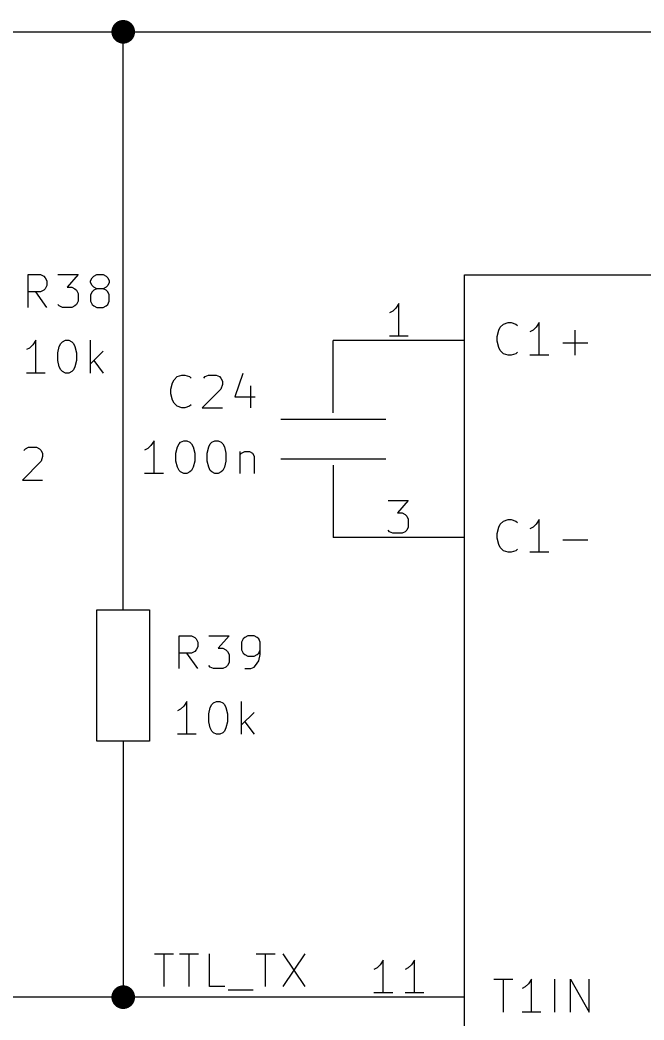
# Model space of a CAD drawing. Extents: x 0.4 to 16.1, y -11.3 to -0.4.
# Drawn here: x 7.383 to 8.333, y -9.835 to -8.312 of the extents above; entities that cross this region are included whole.
import ezdxf

# ---------------------------------------------------------------- set-up
doc = ezdxf.new("R2010")
doc.units = 0
doc.header["$MEASUREMENT"] = 0
for name, color, linetype in [('BLACK', 7, 'CONTINUOUS'), ('BROWN2', 54, 'CONTINUOUS'), ('CYAN2', 4, 'CONTINUOUS'), ('GREEN2', 3, 'CONTINUOUS'), ('LYELLOW', 51, 'CONTINUOUS'), ('RED2', 1, 'CONTINUOUS')]:
    doc.layers.add(name, color=color, linetype=linetype)

msp = doc.modelspace()

# ---------------------------------------------------------------- linework, layer by layer
at = {"layer": 'BLACK', "linetype": 'CONTINUOUS'}
for p, q in [((7.58789, -9.73387), (7.61646, -9.73387)), ((7.60217, -9.78387), (7.60217, -9.73387)), ((7.62598, -9.73387), (7.65455, -9.73387)), ((7.64027, -9.78387), (7.64027, -9.73387)), ((7.67122, -9.78387), (7.67122, -9.73387)), ((7.74265, -9.73387), (7.77122, -9.73387)), ((7.75693, -9.78387), (7.75693, -9.73387)), ((7.78313, -9.73387), (7.81646, -9.78387)), ((7.81646, -9.73387), (7.78313, -9.78387)), ((7.69503, -9.78387), (7.67122, -9.78387)), ((7.69979, -9.78863), (7.73789, -9.78863))]:
    msp.add_line(p, q, dxfattribs=at)
at = {"layer": 'BROWN2', "linetype": 'CONTINUOUS'}
for p, q in [((7.38872, -8.96738), (7.3911, -8.965)), ((7.3911, -8.965), (7.39586, -8.96262)), ((7.39586, -8.96262), (7.40777, -8.96262)), ((7.40777, -8.96262), (7.41253, -8.965)), ((7.41253, -8.965), (7.41491, -8.96738)), ((7.41491, -8.96738), (7.41729, -8.97214)), ((7.41491, -8.98405), (7.38634, -9.01262)), ((7.41729, -8.9769), (7.41491, -8.98405)), ((7.41729, -8.97214), (7.41729, -8.9769)), ((7.38634, -9.01262), (7.41729, -9.01262))]:
    msp.add_line(p, q, dxfattribs=at)
at = {"layer": 'CYAN2', "linetype": 'CONTINUOUS'}
for p, q in [((7.39503, -8.74976), (7.39503, -8.69976)), ((7.39503, -8.69976), (7.41407, -8.69976)), ((7.41407, -8.69976), (7.41884, -8.70214)), ((7.41884, -8.70214), (7.42122, -8.70452)), ((7.42122, -8.70452), (7.4236, -8.70928)), ((7.4236, -8.70928), (7.4236, -8.71642)), ((7.44027, -8.69976), (7.47122, -8.69976)), ((7.47122, -8.69976), (7.45455, -8.7188)), ((7.49027, -8.70928), (7.49265, -8.70452)), ((7.49027, -8.71166), (7.49027, -8.70928)), ((7.49265, -8.70452), (7.49503, -8.70214)), ((7.49503, -8.70214), (7.49979, -8.69976)), ((7.49979, -8.69976), (7.50931, -8.69976)), ((7.50931, -8.69976), (7.51407, -8.70214)), ((7.51407, -8.70214), (7.51646, -8.70452)), ((7.51646, -8.70452), (7.51884, -8.70928)), ((7.51884, -8.70928), (7.51884, -8.71166)), ((7.41884, -8.72356), (7.41407, -8.72594)), ((7.42122, -8.72119), (7.41884, -8.72356)), ((7.4236, -8.71642), (7.42122, -8.72119)), ((7.45455, -8.7188), (7.46169, -8.7188)), ((7.46169, -8.7188), (7.46646, -8.72119)), ((7.46646, -8.72119), (7.46884, -8.72356)), ((7.46884, -8.72356), (7.47122, -8.72833)), ((7.49265, -8.71642), (7.49027, -8.71166)), ((7.49503, -8.7188), (7.49265, -8.71642)), ((7.49503, -8.72356), (7.49265, -8.72594)), ((7.49979, -8.72119), (7.49503, -8.7188)), ((7.49979, -8.72119), (7.49503, -8.72356)), ((7.50931, -8.72119), (7.49979, -8.72119)), ((7.51407, -8.7188), (7.50931, -8.72119)), ((7.51407, -8.72356), (7.50931, -8.72119)), ((7.51646, -8.71642), (7.51407, -8.7188)), ((7.51646, -8.72594), (7.51407, -8.72356)), ((7.51884, -8.71166), (7.51646, -8.71642)), ((7.41407, -8.72594), (7.39503, -8.72594)), ((7.4236, -8.74976), (7.40693, -8.72594)), ((7.47122, -8.74023), (7.46884, -8.74499)), ((7.47122, -8.72833), (7.47122, -8.74023)), ((7.49265, -8.72594), (7.49027, -8.73071)), ((7.49027, -8.73071), (7.49027, -8.74023)), ((7.49027, -8.74023), (7.49265, -8.74499)), ((7.51884, -8.73071), (7.51646, -8.72594)), ((7.51646, -8.74499), (7.51884, -8.74023)), ((7.51884, -8.74023), (7.51884, -8.73071)), ((7.44265, -8.74737), (7.44027, -8.74499)), ((7.44741, -8.74976), (7.44265, -8.74737)), ((7.46169, -8.74976), (7.44741, -8.74976)), ((7.46646, -8.74737), (7.46169, -8.74976)), ((7.46884, -8.74499), (7.46646, -8.74737)), ((7.49265, -8.74499), (7.49503, -8.74737)), ((7.49503, -8.74737), (7.49979, -8.74976)), ((7.49979, -8.74976), (7.50931, -8.74976)), ((7.50931, -8.74976), (7.51407, -8.74737)), ((7.51407, -8.74737), (7.51646, -8.74499)), ((8.10952, -8.79405), (8.1119, -8.78452)), ((8.1119, -8.78452), (8.11428, -8.77976)), ((8.11428, -8.77976), (8.11905, -8.775)), ((8.11905, -8.775), (8.12619, -8.77262)), ((8.12619, -8.77262), (8.13095, -8.77262)), ((8.13095, -8.77262), (8.13809, -8.775)), ((8.13809, -8.775), (8.14047, -8.77738)), ((8.16428, -8.78452), (8.15952, -8.7869)), ((8.16905, -8.77976), (8.16428, -8.78452)), ((8.17381, -8.77262), (8.16905, -8.77976)), ((8.17381, -8.82262), (8.17381, -8.77262)), ((8.22857, -8.82262), (8.22857, -8.78452)), ((7.40693, -8.79963), (7.40217, -8.80678)), ((7.40693, -8.84963), (7.40693, -8.79963)), ((7.44741, -8.80202), (7.45217, -8.79963)), ((7.45217, -8.79963), (7.45693, -8.79963)), ((7.45693, -8.79963), (7.46169, -8.80202)), ((7.49026, -8.84963), (7.49026, -8.79963)), ((8.10952, -8.80119), (8.10952, -8.79405)), ((8.1119, -8.81071), (8.10952, -8.80119)), ((7.39741, -8.81154), (7.39265, -8.81392)), ((7.40217, -8.80678), (7.39741, -8.81154)), ((7.44026, -8.81868), (7.44265, -8.80916)), ((7.44265, -8.80916), (7.44503, -8.80439)), ((7.44503, -8.80439), (7.44741, -8.80202)), ((7.46169, -8.80202), (7.46407, -8.80439)), ((7.46407, -8.80439), (7.46645, -8.80916)), ((7.46645, -8.80916), (7.46883, -8.81868)), ((7.50931, -8.8163), (7.49026, -8.83535)), ((8.11428, -8.81547), (8.1119, -8.81071)), ((8.11905, -8.82024), (8.11428, -8.81547)), ((8.20952, -8.80357), (8.24762, -8.80357)), ((7.44026, -8.83059), (7.44026, -8.81868)), ((7.44265, -8.84011), (7.44026, -8.83059)), ((7.46883, -8.83059), (7.46645, -8.84011)), ((7.46883, -8.81868), (7.46883, -8.83059)), ((7.49503, -8.83059), (7.50931, -8.84963)), ((8.12619, -8.82262), (8.11905, -8.82024)), ((8.13095, -8.82262), (8.12619, -8.82262)), ((8.13809, -8.82024), (8.13095, -8.82262)), ((8.14047, -8.81785), (8.13809, -8.82024)), ((8.18809, -8.82262), (8.15952, -8.82262)), ((7.44503, -8.84487), (7.44265, -8.84011)), ((7.44741, -8.84725), (7.44503, -8.84487)), ((7.45217, -8.84963), (7.44741, -8.84725)), ((7.46169, -8.84725), (7.45693, -8.84963)), ((7.46407, -8.84487), (7.46169, -8.84725)), ((7.46645, -8.84011), (7.46407, -8.84487)), ((7.42122, -8.84963), (7.39265, -8.84963)), ((7.45693, -8.84963), (7.45217, -8.84963)), ((7.61503, -8.86452), (7.61741, -8.85976)), ((7.61741, -8.85976), (7.62217, -8.855)), ((7.62217, -8.855), (7.62931, -8.85261)), ((7.62931, -8.85261), (7.63407, -8.85261)), ((7.63407, -8.85261), (7.64122, -8.855)), ((7.64122, -8.855), (7.6436, -8.85737)), ((7.66265, -8.85737), (7.66503, -8.855)), ((7.66503, -8.855), (7.66979, -8.85261)), ((7.66979, -8.85261), (7.68169, -8.85261)), ((7.68169, -8.85261), (7.68646, -8.855)), ((7.68646, -8.855), (7.68884, -8.85737)), ((7.68884, -8.85737), (7.69122, -8.86214)), ((7.69122, -8.86214), (7.69122, -8.8669)), ((7.72217, -8.85023), (7.71027, -8.88594)), ((7.61265, -8.87404), (7.61503, -8.86452)), ((7.61265, -8.88119), (7.61265, -8.87404)), ((7.68884, -8.87404), (7.66027, -8.90261)), ((7.69122, -8.8669), (7.68884, -8.87404)), ((7.73407, -8.86928), (7.73407, -8.90261)), ((7.61503, -8.89071), (7.61265, -8.88119)), ((7.61741, -8.89547), (7.61503, -8.89071)), ((7.71027, -8.88594), (7.74122, -8.88594)), ((7.62217, -8.90023), (7.61741, -8.89547)), ((7.62931, -8.90261), (7.62217, -8.90023)), ((7.63407, -8.90261), (7.62931, -8.90261)), ((7.64122, -8.90023), (7.63407, -8.90261)), ((7.6436, -8.89785), (7.64122, -8.90023)), ((7.66027, -8.90261), (7.69122, -8.90261)), ((7.58693, -8.95261), (7.58217, -8.95976)), ((7.58693, -9.00261), (7.58693, -8.95261)), ((7.62741, -8.955), (7.63217, -8.95261)), ((7.63217, -8.95261), (7.63693, -8.95261)), ((7.63693, -8.95261), (7.6417, -8.955)), ((7.67503, -8.955), (7.67979, -8.95261)), ((7.67979, -8.95261), (7.68455, -8.95261)), ((7.68455, -8.95261), (7.68931, -8.955)), ((7.57741, -8.96452), (7.57265, -8.9669)), ((7.58217, -8.95976), (7.57741, -8.96452)), ((7.62027, -8.97166), (7.62265, -8.96214)), ((7.62265, -8.96214), (7.62503, -8.95737)), ((7.62503, -8.95737), (7.62741, -8.955)), ((7.6417, -8.955), (7.64407, -8.95737)), ((7.64407, -8.95737), (7.64646, -8.96214)), ((7.64646, -8.96214), (7.64884, -8.97166)), ((7.66789, -8.97166), (7.67027, -8.96214)), ((7.67027, -8.96214), (7.67265, -8.95737)), ((7.67265, -8.95737), (7.67503, -8.955)), ((7.68931, -8.955), (7.6917, -8.95737)), ((7.6917, -8.95737), (7.69407, -8.96214)), ((7.69407, -8.96214), (7.69646, -8.97166)), ((7.62027, -8.98357), (7.62027, -8.97166)), ((7.62265, -8.99309), (7.62027, -8.98357)), ((7.64884, -8.98357), (7.64646, -8.99309)), ((7.64884, -8.97166), (7.64884, -8.98357)), ((7.66789, -8.98357), (7.66789, -8.97166)), ((7.67027, -8.99309), (7.66789, -8.98357)), ((7.69646, -8.98357), (7.69407, -8.99309)), ((7.69646, -8.97166), (7.69646, -8.98357)), ((7.71789, -8.96928), (7.71789, -9.00261)), ((7.71789, -8.97404), (7.72027, -8.97166)), ((7.72027, -8.97166), (7.72503, -8.96928)), ((7.72503, -8.96928), (7.73217, -8.96928)), ((7.73217, -8.96928), (7.73693, -8.97166)), ((7.73693, -8.97166), (7.73931, -8.97642)), ((7.73931, -8.97642), (7.73931, -9.00261)), ((7.62503, -8.99785), (7.62265, -8.99309)), ((7.62741, -9.00023), (7.62503, -8.99785)), ((7.64407, -8.99785), (7.6417, -9.00023)), ((7.64646, -8.99309), (7.64407, -8.99785)), ((7.67265, -8.99785), (7.67027, -8.99309)), ((7.67503, -9.00023), (7.67265, -8.99785)), ((7.6917, -8.99785), (7.68931, -9.00023)), ((7.69407, -8.99309), (7.6917, -8.99785)), ((7.60122, -9.00261), (7.57265, -9.00261)), ((7.63217, -9.00261), (7.62741, -9.00023)), ((7.63693, -9.00261), (7.63217, -9.00261)), ((7.6417, -9.00023), (7.63693, -9.00261)), ((7.67979, -9.00261), (7.67503, -9.00023)), ((7.68455, -9.00261), (7.67979, -9.00261)), ((7.68931, -9.00023), (7.68455, -9.00261)), ((8.11428, -9.07976), (8.11905, -9.075)), ((8.11905, -9.075), (8.12619, -9.07262)), ((8.12619, -9.07262), (8.13095, -9.07262)), ((8.13095, -9.07262), (8.13809, -9.075)), ((8.13809, -9.075), (8.14047, -9.07738)), ((8.17381, -9.07262), (8.16905, -9.07976)), ((8.17381, -9.12262), (8.17381, -9.07262)), ((8.10952, -9.09405), (8.1119, -9.08452)), ((8.1119, -9.08452), (8.11428, -9.07976)), ((8.16428, -9.08452), (8.15952, -9.0869)), ((8.16905, -9.07976), (8.16428, -9.08452)), ((8.10952, -9.10119), (8.10952, -9.09405)), ((8.1119, -9.11071), (8.10952, -9.10119)), ((8.20952, -9.10357), (8.24762, -9.10357)), ((8.11428, -9.11547), (8.1119, -9.11071)), ((8.11905, -9.12024), (8.11428, -9.11547)), ((8.12619, -9.12262), (8.11905, -9.12024)), ((8.13809, -9.12024), (8.13095, -9.12262)), ((8.14047, -9.11785), (8.13809, -9.12024)), ((8.13095, -9.12262), (8.12619, -9.12262)), ((8.18809, -9.12262), (8.15952, -9.12262)), ((7.62503, -9.29976), (7.62503, -9.24976)), ((7.62503, -9.24976), (7.64407, -9.24976)), ((7.64407, -9.24976), (7.64884, -9.25214)), ((7.64884, -9.25214), (7.65122, -9.25452)), ((7.65122, -9.25452), (7.6536, -9.25928)), ((7.67027, -9.24976), (7.70122, -9.24976)), ((7.70122, -9.24976), (7.68455, -9.2688)), ((7.72265, -9.25452), (7.72027, -9.25928)), ((7.72503, -9.25214), (7.72265, -9.25452)), ((7.72979, -9.24976), (7.72503, -9.25214)), ((7.73931, -9.24976), (7.72979, -9.24976)), ((7.74407, -9.25214), (7.73931, -9.24976)), ((7.74646, -9.25452), (7.74407, -9.25214)), ((7.74884, -9.25928), (7.74646, -9.25452)), ((7.64884, -9.27356), (7.64407, -9.27594)), ((7.65122, -9.27119), (7.64884, -9.27356)), ((7.6536, -9.26642), (7.65122, -9.27119)), ((7.6536, -9.25928), (7.6536, -9.26642)), ((7.68455, -9.2688), (7.69169, -9.2688)), ((7.69169, -9.2688), (7.69646, -9.27119)), ((7.69646, -9.27119), (7.69884, -9.27356)), ((7.69884, -9.27356), (7.70122, -9.27833)), ((7.72027, -9.25928), (7.72027, -9.27119)), ((7.72027, -9.27119), (7.72265, -9.27594)), ((7.74646, -9.27594), (7.74884, -9.27119)), ((7.74884, -9.27833), (7.74884, -9.25928)), ((7.64407, -9.27594), (7.62503, -9.27594)), ((7.6536, -9.29976), (7.63693, -9.27594)), ((7.70122, -9.27833), (7.70122, -9.29023)), ((7.72265, -9.27594), (7.72503, -9.27833)), ((7.72503, -9.27833), (7.72979, -9.28071)), ((7.72979, -9.28071), (7.73931, -9.28071)), ((7.73931, -9.28071), (7.74407, -9.27833)), ((7.74169, -9.29499), (7.74646, -9.28785)), ((7.74407, -9.27833), (7.74646, -9.27594)), ((7.74646, -9.28785), (7.74884, -9.27833)), ((7.67265, -9.29737), (7.67027, -9.29499)), ((7.67741, -9.29976), (7.67265, -9.29737)), ((7.69169, -9.29976), (7.67741, -9.29976)), ((7.69646, -9.29737), (7.69169, -9.29976)), ((7.69884, -9.29499), (7.69646, -9.29737)), ((7.70122, -9.29023), (7.69884, -9.29499)), ((7.72503, -9.29976), (7.73455, -9.29976)), ((7.73455, -9.29976), (7.73931, -9.29737)), ((7.73931, -9.29737), (7.74169, -9.29499)), ((7.63693, -9.34963), (7.63217, -9.35678)), ((7.63693, -9.39963), (7.63693, -9.34963)), ((7.67741, -9.35202), (7.68217, -9.34963)), ((7.68217, -9.34963), (7.68693, -9.34963)), ((7.68693, -9.34963), (7.69169, -9.35202)), ((7.72026, -9.39963), (7.72026, -9.34963)), ((7.62741, -9.36154), (7.62265, -9.36392)), ((7.63217, -9.35678), (7.62741, -9.36154)), ((7.67026, -9.36868), (7.67265, -9.35916)), ((7.67265, -9.35916), (7.67503, -9.35439)), ((7.67503, -9.35439), (7.67741, -9.35202)), ((7.69169, -9.35202), (7.69407, -9.35439)), ((7.69407, -9.35439), (7.69645, -9.35916)), ((7.69645, -9.35916), (7.69883, -9.36868)), ((7.67026, -9.38059), (7.67026, -9.36868)), ((7.69883, -9.36868), (7.69883, -9.38059)), ((7.73931, -9.3663), (7.72026, -9.38535)), ((7.67265, -9.39011), (7.67026, -9.38059)), ((7.67503, -9.39487), (7.67265, -9.39011)), ((7.67741, -9.39725), (7.67503, -9.39487)), ((7.69407, -9.39487), (7.69169, -9.39725)), ((7.69645, -9.39011), (7.69407, -9.39487)), ((7.69883, -9.38059), (7.69645, -9.39011)), ((7.72503, -9.38059), (7.73931, -9.39963)), ((7.65122, -9.39963), (7.62265, -9.39963)), ((7.68217, -9.39963), (7.67741, -9.39725)), ((7.68693, -9.39963), (7.68217, -9.39963)), ((7.69169, -9.39725), (7.68693, -9.39963)), ((8.10476, -9.77262), (8.13333, -9.77262)), ((8.11905, -9.82262), (8.11905, -9.77262)), ((8.1619, -9.77262), (8.15714, -9.77976)), ((8.1619, -9.82262), (8.1619, -9.77262)), ((8.19762, -9.82262), (8.19762, -9.77262)), ((8.22143, -9.82262), (8.22143, -9.77262)), ((8.22143, -9.77262), (8.25, -9.82262)), ((8.25, -9.82262), (8.25, -9.77262)), ((8.15238, -9.78452), (8.14762, -9.7869)), ((8.15714, -9.77976), (8.15238, -9.78452)), ((8.17619, -9.82262), (8.14762, -9.82262))]:
    msp.add_line(p, q, dxfattribs=at)
at = {"layer": 'GREEN2', "linetype": 'CONTINUOUS'}
for p, q in [((7.31, -8.33), (7.54, -8.33)), ((7.54, -8.33), (8.66, -8.33)), ((7.54, -9.16), (7.54, -8.33)), ((7.54, -9.46), (7.54, -9.8)), ((7.54, -9.8), (7.23, -9.8)), ((7.86, -9.8), (7.54, -9.8))]:
    msp.add_line(p, q, dxfattribs=at)
at = {"layer": 'GREEN2', "const_width": 0.018}
for points in [[(7.531, -8.33, 1), (7.549, -8.33, 1)], [(7.531, -9.8, 1), (7.549, -9.8, 1)]]:
    msp.add_lwpolyline(points, format="xyb", close=True, dxfattribs=at)
at = {"layer": 'LYELLOW', "linetype": 'CONTINUOUS'}
for p, q in [((8.06, -10.7), (8.06, -8.7)), ((8.06, -8.7), (9.26, -8.7))]:
    msp.add_line(p, q, dxfattribs=at)
at = {"layer": 'RED2', "linetype": 'CONTINUOUS'}
for p, q in [((8.06, -10.7), (8.06, -8.7)), ((8.06, -8.7), (9.26, -8.7)), ((8.06, -10.7), (8.06, -8.7)), ((8.06, -8.7), (9.26, -8.7)), ((7.95047, -8.75552), (7.94571, -8.7579)), ((7.95524, -8.75076), (7.95047, -8.75552)), ((7.96, -8.74362), (7.95524, -8.75076)), ((7.96, -8.79362), (7.96, -8.74362)), ((7.86, -8.91), (7.86, -8.8)), ((8.06, -8.8), (7.86, -8.8)), ((7.97428, -8.79362), (7.94571, -8.79362)), ((7.78, -8.92), (7.94, -8.92)), ((7.78, -8.98), (7.94, -8.98)), ((7.86, -8.99), (7.86, -9.1)), ((7.94333, -9.04362), (7.97428, -9.04362)), ((7.97428, -9.04362), (7.95762, -9.06267)), ((7.95762, -9.06267), (7.96476, -9.06267)), ((7.96476, -9.06267), (7.96952, -9.06505)), ((7.96952, -9.06505), (7.9719, -9.06743)), ((7.9719, -9.06743), (7.97428, -9.07219)), ((7.97428, -9.07219), (7.97428, -9.08409)), ((7.94571, -9.09124), (7.94333, -9.08885)), ((7.9719, -9.08885), (7.96952, -9.09124)), ((7.97428, -9.08409), (7.9719, -9.08885)), ((8.06, -9.1), (7.86, -9.1)), ((7.95047, -9.09362), (7.94571, -9.09124)), ((7.96476, -9.09362), (7.95047, -9.09362)), ((7.96952, -9.09124), (7.96476, -9.09362)), ((7.54, -9.21), (7.54, -9.16)), ((7.5, -9.41), (7.5, -9.21)), ((7.5, -9.21), (7.58, -9.21)), ((7.58, -9.21), (7.58, -9.41)), ((7.58, -9.41), (7.5, -9.41)), ((7.54, -9.41), (7.54, -9.46)), ((7.93619, -9.74362), (7.93143, -9.75076)), ((7.93619, -9.79362), (7.93619, -9.74362)), ((7.98381, -9.74362), (7.97905, -9.75076)), ((7.98381, -9.79362), (7.98381, -9.74362)), ((7.92667, -9.75552), (7.9219, -9.7579)), ((7.93143, -9.75076), (7.92667, -9.75552)), ((7.97428, -9.75552), (7.96952, -9.7579)), ((7.97905, -9.75076), (7.97428, -9.75552)), ((8.06, -9.8), (7.86, -9.8)), ((7.95047, -9.79362), (7.9219, -9.79362)), ((7.99809, -9.79362), (7.96952, -9.79362))]:
    msp.add_line(p, q, dxfattribs=at)

doc.saveas('drawing.dxf')
